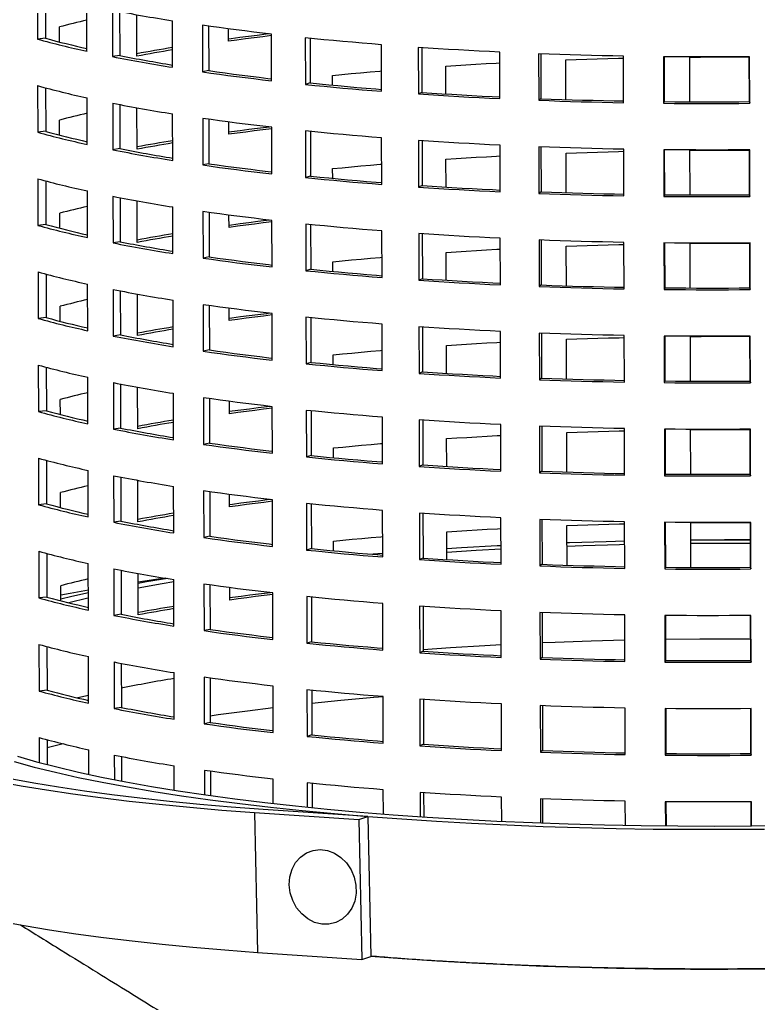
# Model space of a CAD drawing. Header units: millimetres. Extents: x 2214 to 8154, y -2115 to 2085.
# Drawn here: x 6729.3 to 6963.5, y -133.8 to 178.2 of the extents above; entities that cross this region are included whole.
import ezdxf

# ---------------------------------------------------------------- set-up
doc = ezdxf.new("R2010")
doc.units = ezdxf.units.MM

# ---------------------------------------------------------------- blocks, each defined once
blk = doc.blocks.new('izometria')
for p, q in [((1745.55, 91.45), (1745.57, 81.61)), ((1747.24, 90.99), (1747.27, 81.8)), ((1756.04, 79.03), (1756.02, 88.88)), ((1761.42, 87.75), (1761.45, 77.9)), ((1762.93, 87.45), (1762.96, 78.13)), ((1766.58, 77.99), (1766.56, 86.77)), ((1774.12, 75.64), (1774.1, 85.49)), ((1750.21, 81.01), (1750.2, 84.18)), ((1780.46, 84.53), (1780.49, 74.68)), ((1781.75, 84.34), (1781.77, 74.95)), ((1785.96, 81.16), (1785.95, 83.77)), ((1747.27, 81.8), (1745.57, 81.61)), ((1795.05, 72.8), (1795.03, 82.65)), ((1802.19, 81.87), (1802.21, 72.03)), ((1803.22, 81.77), (1803.24, 72.33)), ((1818.31, 70.58), (1818.28, 80.42)), ((1826.07, 79.85), (1826.09, 70.01)), ((1826.82, 79.8), (1826.84, 70.33)), ((1762.96, 78.13), (1761.45, 77.9)), ((1843.32, 69.02), (1843.3, 78.86)), ((1851.51, 78.51), (1851.54, 68.67)), ((1851.96, 78.5), (1851.99, 69.01)), ((1857.28, 68.82), (1857.26, 77.2)), ((1869.48, 68.16), (1869.46, 78.01)), ((1877.9, 77.89), (1877.92, 68.04)), ((1878.04, 77.89), (1878.06, 68.39)), ((1883.47, 68.36), (1883.45, 77.8)), ((1896.06, 68.39), (1896.03, 77.88)), ((1896.13, 68.04), (1896.11, 77.88)), ((1781.77, 74.95), (1780.49, 74.68)), ((1831.89, 70), (1831.88, 75.9)), ((1807.93, 71.87), (1807.92, 73.92)), ((1745.59, 71.76), (1745.62, 61.92)), ((1747.29, 71.3), (1747.31, 62.11)), ((1803.24, 72.33), (1802.21, 72.03)), ((1756.09, 59.34), (1756.07, 69.18)), ((1826.84, 70.33), (1826.09, 70.01)), ((1851.99, 69.01), (1851.54, 68.67)), ((1761.47, 68.05), (1761.5, 58.21)), ((1762.98, 67.76), (1763.01, 58.44)), ((1766.63, 58.3), (1766.6, 67.08)), ((1878.06, 68.39), (1877.92, 68.04)), ((1896.06, 68.39), (1896.13, 68.04)), ((1750.26, 61.32), (1750.25, 64.49)), ((1774.17, 55.95), (1774.15, 65.8)), ((1780.51, 64.83), (1780.53, 54.99)), ((1781.8, 64.65), (1781.82, 55.26)), ((1786.01, 61.47), (1786, 64.08)), ((1795.1, 53.11), (1795.08, 62.96)), ((1747.31, 62.11), (1745.62, 61.92)), ((1802.24, 62.18), (1802.26, 52.33)), ((1803.27, 62.08), (1803.29, 52.64)), ((1818.36, 50.88), (1818.33, 60.73)), ((1763.01, 58.44), (1761.5, 58.21)), ((1826.11, 60.16), (1826.14, 50.31)), ((1826.86, 60.11), (1826.89, 50.64)), ((1843.37, 49.32), (1843.35, 59.17)), ((1851.56, 58.82), (1851.58, 48.98)), ((1852.01, 58.8), (1852.03, 49.32)), ((1869.53, 48.47), (1869.5, 58.32)), ((1831.94, 50.31), (1831.93, 56.21)), ((1857.33, 49.13), (1857.31, 57.51)), ((1877.95, 58.2), (1877.97, 48.35)), ((1878.08, 58.2), (1878.11, 48.7)), ((1883.52, 48.66), (1883.49, 58.11)), ((1896.11, 48.69), (1896.08, 58.19)), ((1896.18, 48.35), (1896.16, 58.19)), ((1781.82, 55.26), (1780.53, 54.99)), ((1807.98, 52.17), (1807.97, 54.23)), ((1745.64, 52.07), (1745.67, 42.22)), ((1803.29, 52.64), (1802.26, 52.33)), ((1747.34, 51.61), (1747.36, 42.41)), ((1826.89, 50.64), (1826.14, 50.31)), ((1756.14, 39.64), (1756.12, 49.49)), ((1761.52, 48.36), (1761.55, 38.52)), ((1763.03, 48.07), (1763.06, 38.75)), ((1852.03, 49.32), (1851.58, 48.98)), ((1878.11, 48.7), (1877.97, 48.35)), ((1896.11, 48.69), (1896.18, 48.35)), ((1766.68, 38.6), (1766.65, 47.39)), ((1774.22, 36.26), (1774.2, 46.11)), ((1750.31, 41.63), (1750.3, 44.8)), ((1780.56, 45.14), (1780.58, 35.3)), ((1781.84, 44.96), (1781.87, 35.57)), ((1786.06, 41.77), (1786.05, 44.38)), ((1747.36, 42.41), (1745.67, 42.22)), ((1795.15, 33.42), (1795.12, 43.27)), ((1802.28, 42.49), (1802.31, 32.64)), ((1803.31, 42.38), (1803.34, 32.94)), ((1818.41, 31.19), (1818.38, 41.04)), ((1826.16, 40.47), (1826.19, 30.62)), ((1826.91, 40.42), (1826.94, 30.95)), ((1763.06, 38.75), (1761.55, 38.52)), ((1843.42, 29.63), (1843.4, 39.48)), ((1851.61, 39.13), (1851.63, 29.28)), ((1852.06, 39.11), (1852.08, 29.62)), ((1857.38, 29.44), (1857.36, 37.82)), ((1869.58, 28.78), (1869.55, 38.62)), ((1877.99, 38.51), (1878.02, 28.66)), ((1878.13, 38.5), (1878.16, 29.01)), ((1883.57, 28.97), (1883.54, 38.42)), ((1896.15, 29), (1896.13, 38.5)), ((1896.23, 28.65), (1896.21, 38.5)), ((1781.87, 35.57), (1780.58, 35.3)), ((1831.99, 30.62), (1831.98, 36.51)), ((1808.03, 32.48), (1808.02, 34.53)), ((1745.69, 32.38), (1745.72, 22.53)), ((1747.39, 31.92), (1747.41, 22.72)), ((1803.34, 32.94), (1802.31, 32.64)), ((1756.19, 19.95), (1756.17, 29.8)), ((1826.94, 30.95), (1826.19, 30.62)), ((1852.08, 29.62), (1851.63, 29.28)), ((1761.57, 28.67), (1761.6, 18.82)), ((1763.08, 28.37), (1763.1, 19.06)), ((1766.72, 18.91), (1766.7, 27.7)), ((1878.16, 29.01), (1878.02, 28.66)), ((1896.15, 29), (1896.23, 28.65)), ((1750.36, 21.93), (1750.35, 25.11)), ((1774.27, 16.57), (1774.25, 26.41)), ((1780.61, 25.45), (1780.63, 15.6)), ((1781.89, 25.27), (1781.92, 15.87)), ((1786.11, 22.08), (1786.1, 24.69)), ((1795.2, 13.73), (1795.17, 23.57)), ((1747.41, 22.72), (1745.72, 22.53)), ((1802.33, 22.8), (1802.36, 12.95)), ((1803.36, 22.69), (1803.39, 13.25)), ((1818.45, 11.5), (1818.43, 21.35)), ((1763.1, 19.06), (1761.6, 18.82)), ((1826.21, 20.78), (1826.24, 10.93)), ((1826.96, 20.72), (1826.98, 11.26)), ((1843.47, 9.94), (1843.44, 19.79)), ((1851.66, 19.44), (1851.68, 9.59)), ((1852.11, 19.42), (1852.13, 9.93)), ((1869.63, 9.09), (1869.6, 18.93)), ((1878.04, 18.81), (1878.07, 8.97)), ((1878.18, 18.81), (1878.21, 9.32)), ((1883.61, 9.28), (1883.59, 18.73)), ((1896.2, 9.31), (1896.18, 18.81)), ((1896.28, 8.96), (1896.25, 18.81)), ((1832.04, 10.93), (1832.03, 16.82)), ((1857.43, 9.75), (1857.41, 18.13)), ((1781.92, 15.87), (1780.63, 15.6)), ((1808.08, 12.79), (1808.07, 14.84)), ((1745.74, 12.69), (1745.76, 2.84)), ((1803.39, 13.25), (1802.36, 12.95)), ((1747.44, 12.23), (1747.46, 3.03)), ((1826.98, 11.26), (1826.24, 10.93)), ((1756.24, 0.26), (1756.21, 10.11)), ((1761.62, 8.98), (1761.64, -0.87)), ((1763.13, 8.68), (1763.15, -0.64)), ((1852.13, 9.93), (1851.68, 9.59)), ((1878.21, 9.32), (1878.07, 8.97)), ((1896.2, 9.31), (1896.28, 8.96)), ((1766.77, -0.78), (1766.75, 8)), ((1774.32, -3.12), (1774.3, 6.72)), ((1750.41, 2.24), (1750.4, 5.41)), ((1780.66, 5.76), (1780.68, -4.09)), ((1781.94, 5.57), (1781.96, -3.82)), ((1786.15, 2.39), (1786.15, 5)), ((1747.46, 3.03), (1745.76, 2.84)), ((1795.25, -5.96), (1795.22, 3.88)), ((1802.38, 3.1), (1802.41, -6.74)), ((1803.41, 3), (1803.43, -6.44)), ((1818.5, -8.19), (1818.48, 1.65)), ((1826.26, 1.08), (1826.29, -8.76)), ((1827.01, 1.03), (1827.03, -8.44)), ((1843.52, -9.75), (1843.49, 0.09)), ((1763.15, -0.64), (1761.64, -0.87)), ((1851.71, -0.26), (1851.73, -10.1)), ((1852.16, -0.27), (1852.18, -9.76)), ((1857.48, -9.94), (1857.46, -1.56)), ((1869.67, -10.61), (1869.65, -0.76)), ((1878.09, -0.88), (1878.12, -10.72)), ((1878.23, -0.88), (1878.25, -10.38)), ((1883.66, -10.41), (1883.64, -0.97)), ((1896.25, -10.38), (1896.23, -0.89)), ((1896.33, -10.73), (1896.3, -0.88)), ((1781.96, -3.82), (1780.68, -4.09)), ((1832.09, -8.76), (1832.07, -2.87)), ((1808.12, -6.9), (1808.12, -4.85)), ((1745.79, -7.01), (1745.81, -16.85)), ((1747.49, -7.47), (1747.51, -16.66)), ((1803.43, -6.44), (1802.41, -6.74)), ((1756.29, -19.43), (1756.26, -9.59)), ((1827.03, -8.44), (1826.29, -8.76)), ((1852.18, -9.76), (1851.73, -10.1)), ((1878.25, -10.38), (1878.12, -10.72)), ((1896.25, -10.38), (1896.33, -10.73)), ((1761.67, -10.71), (1761.69, -20.56)), ((1763.18, -11.01), (1763.2, -20.33)), ((1766.82, -20.47), (1766.8, -11.69)), ((1750.46, -17.45), (1750.45, -14.28)), ((1774.37, -22.82), (1774.34, -12.97)), ((1780.7, -13.93), (1780.73, -23.78)), ((1781.99, -14.12), (1782.01, -23.51)), ((1786.2, -17.3), (1786.2, -14.69)), ((1795.29, -25.66), (1795.27, -15.81)), ((1802.43, -16.59), (1802.45, -26.43)), ((1747.51, -16.66), (1745.81, -16.85)), ((1803.46, -16.69), (1803.48, -26.13)), ((1818.55, -27.88), (1818.53, -18.04)), ((1826.31, -18.61), (1826.33, -28.45)), ((1827.06, -18.66), (1827.08, -28.13)), ((1763.2, -20.33), (1761.69, -20.56)), ((1843.57, -29.44), (1843.54, -19.6)), ((1851.76, -19.95), (1851.78, -29.79)), ((1852.2, -19.96), (1852.23, -29.45)), ((1869.72, -30.3), (1869.7, -20.45)), ((1878.14, -20.57), (1878.16, -30.42)), ((1878.28, -20.57), (1878.3, -30.07)), ((1883.71, -30.11), (1883.69, -20.66)), ((1896.3, -30.07), (1896.28, -20.58)), ((1896.38, -30.42), (1896.35, -20.58)), ((1832.14, -28.46), (1832.12, -22.56)), ((1857.53, -29.64), (1857.51, -21.26)), ((1782.01, -23.51), (1780.73, -23.78)), ((1808.17, -26.59), (1808.17, -24.54)), ((1745.84, -26.7), (1745.86, -36.54)), ((1803.48, -26.13), (1802.45, -26.43)), ((1747.53, -27.16), (1747.56, -36.36)), ((1818.55, -27.16), (1816.49, -27.33)), ((1827.08, -28.13), (1826.33, -28.45)), ((1756.34, -39.12), (1756.31, -29.28)), ((1761.72, -30.41), (1761.74, -40.25)), ((1763.23, -30.7), (1763.25, -40.02)), ((1852.23, -29.45), (1851.78, -29.79)), ((1878.3, -30.07), (1878.16, -30.42)), ((1896.3, -30.07), (1896.38, -30.42)), ((1766.87, -40.16), (1766.85, -31.38)), ((1774.42, -42.51), (1774.39, -32.66)), ((1750.5, -37.14), (1750.5, -33.97)), ((1780.75, -33.63), (1780.78, -43.47)), ((1782.04, -33.81), (1782.06, -43.2)), ((1786.25, -37), (1786.25, -34.39)), ((1747.56, -36.36), (1745.86, -36.54)), ((1795.34, -45.35), (1795.32, -35.5)), ((1802.48, -36.28), (1802.5, -46.13)), ((1803.51, -36.38), (1803.53, -45.82)), ((1818.6, -47.58), (1818.58, -37.73)), ((1826.36, -38.3), (1826.38, -48.15)), ((1827.11, -38.35), (1827.13, -47.82)), ((1843.61, -49.14), (1843.59, -39.29)), ((1763.25, -40.02), (1761.74, -40.25)), ((1851.8, -39.64), (1851.83, -49.49)), ((1852.25, -39.66), (1852.28, -49.14)), ((1869.77, -49.99), (1869.75, -40.14)), ((1878.19, -40.26), (1878.21, -50.11)), ((1878.33, -40.26), (1878.35, -49.76)), ((1896.35, -49.77), (1896.33, -40.27)), ((1896.43, -50.12), (1896.4, -40.27)), ((1782.06, -43.2), (1780.78, -43.47)), ((1745.89, -46.39), (1745.91, -56.24)), ((1747.58, -46.85), (1747.61, -56.05)), ((1803.53, -45.82), (1802.5, -46.13)), ((1827.13, -47.82), (1826.38, -48.15)), ((1756.38, -58.82), (1756.36, -48.97)), ((1852.28, -49.14), (1851.83, -49.49)), ((1878.35, -49.76), (1878.21, -50.11)), ((1896.35, -49.77), (1896.43, -50.12)), ((1761.77, -50.1), (1761.79, -59.94)), ((1763.28, -50.39), (1763.3, -59.71)), ((1774.47, -62.2), (1774.44, -52.35)), ((1780.8, -53.32), (1780.83, -63.17)), ((1782.09, -53.5), (1782.11, -62.89)), ((1747.61, -56.05), (1745.91, -56.24)), ((1795.39, -65.04), (1795.37, -55.2)), ((1802.53, -55.97), (1802.55, -65.82)), ((1803.56, -56.08), (1803.58, -65.52)), ((1818.65, -67.27), (1818.62, -57.42)), ((1826.41, -57.99), (1826.43, -67.84)), ((1827.16, -58.04), (1827.18, -67.51)), ((1763.3, -59.71), (1761.79, -59.94)), ((1843.66, -68.83), (1843.64, -58.98)), ((1851.85, -59.33), (1851.88, -69.18)), ((1852.3, -59.35), (1852.33, -68.84)), ((1869.82, -69.68), (1869.8, -59.84)), ((1878.24, -59.96), (1878.26, -69.8)), ((1878.38, -59.96), (1878.4, -69.45)), ((1896.4, -69.46), (1896.37, -59.96)), ((1896.47, -69.81), (1896.45, -59.96)), ((1782.11, -62.89), (1780.83, -63.17)), ((1745.94, -66.08), (1745.95, -71.33)), ((1747.63, -66.54), (1747.65, -71.78)), ((1803.58, -65.52), (1802.55, -65.82)), ((1751, -67.4), (1747.64, -68.27)), ((1827.18, -67.51), (1826.43, -67.84)), ((1756.42, -73.87), (1756.41, -68.66)), ((1761.81, -69.79), (1761.83, -74.98)), ((1763.32, -70.09), (1763.34, -75.27)), ((1852.33, -68.84), (1851.88, -69.18)), ((1878.4, -69.45), (1878.26, -69.8)), ((1896.4, -69.46), (1896.47, -69.81)), ((1774.5, -77.21), (1774.49, -72.05)), ((1780.85, -73.01), (1780.86, -78.16)), ((1782.14, -73.19), (1782.15, -78.34)), ((1795.43, -80.02), (1795.42, -74.89)), ((1802.58, -75.66), (1802.59, -80.79)), ((1803.61, -75.77), (1803.62, -80.9)), ((1818.69, -82.23), (1818.67, -77.12)), ((1826.46, -77.69), (1826.47, -82.8)), ((1827.2, -77.74), (1827.22, -82.85)), ((1843.7, -83.78), (1843.69, -78.67)), ((1851.9, -79.02), (1851.91, -84.13)), ((1852.35, -79.04), (1852.36, -84.14)), ((1869.86, -84.63), (1869.84, -79.53)), ((1878.29, -79.65), (1878.3, -84.75)), ((1878.43, -79.65), (1878.44, -84.75)), ((1896.44, -84.75), (1896.42, -79.65)), ((1896.51, -84.75), (1896.5, -79.65)), ((1791.43, -81.94), (1792.05, -111.52)), ((1791.43, -81.94), (1813.52, -83.42)), ((1815.39, -82.8), (1793.31, -81.31)), ((1813.52, -83.42), (1815.39, -82.8)), ((1815.39, -82.8), (1816.01, -112.38)), ((1813.52, -83.42), (1814.14, -113)), ((1792.05, -111.52), (1814.14, -113)), ((1814.14, -113), (1816.01, -112.38))]:
    blk.add_line(p, q)
at = {"flags": 128}
for points in [[(1795.03, 82.65), (1793.14, 82.87), (1791.28, 83.09), (1789.43, 83.32), (1787.6, 83.55), (1785.79, 83.79), (1783.99, 84.03), (1782.22, 84.28), (1780.46, 84.53)], [(1794.54, 82.71), (1793.91, 82.63), (1792.03, 82.4), (1790.18, 82.16), (1788.34, 81.92), (1786.52, 81.68), (1785.96, 81.6)], [(1795.03, 82.34), (1793.19, 82.11), (1791.35, 81.88), (1789.54, 81.64), (1787.74, 81.4), (1785.96, 81.16)], [(1818.28, 80.42), (1816.22, 80.59), (1814.18, 80.76), (1812.14, 80.93), (1810.12, 81.11), (1808.12, 81.29), (1806.12, 81.48), (1804.15, 81.68), (1802.19, 81.87)], [(1843.3, 78.86), (1841.11, 78.97), (1838.93, 79.08), (1836.76, 79.2), (1834.6, 79.32), (1832.45, 79.44), (1830.31, 79.57), (1828.18, 79.71), (1826.07, 79.85)], [(1869.46, 78.01), (1867.2, 78.05), (1864.94, 78.1), (1862.69, 78.16), (1860.44, 78.22), (1858.2, 78.29), (1855.96, 78.36), (1853.74, 78.43), (1851.51, 78.51)], [(1857.26, 77.2), (1859.47, 77.28), (1861.69, 77.36), (1863.91, 77.43), (1866.14, 77.49), (1868.37, 77.55), (1869.46, 77.57)], [(1896.11, 77.88), (1893.83, 77.87), (1891.55, 77.85), (1889.28, 77.85), (1887, 77.84), (1884.72, 77.85), (1882.45, 77.86), (1880.17, 77.87), (1877.9, 77.89)], [(1883.45, 77.8), (1885.7, 77.82), (1887.95, 77.83), (1890.2, 77.84), (1892.45, 77.84), (1894.7, 77.84), (1896.03, 77.83)], [(1781.77, 74.95), (1783.51, 74.7), (1785.26, 74.46), (1787.03, 74.22), (1788.82, 73.99), (1790.63, 73.76), (1792.46, 73.53), (1794.3, 73.31), (1795.05, 73.23)], [(1831.88, 75.9), (1834, 76.04), (1836.13, 76.17), (1838.26, 76.3), (1840.41, 76.42), (1842.57, 76.54), (1843.3, 76.58)], [(1780.49, 74.68), (1782.24, 74.43), (1784.02, 74.19), (1785.81, 73.94), (1787.62, 73.71), (1789.45, 73.47), (1791.3, 73.25), (1793.17, 73.02), (1795.05, 72.8)], [(1807.92, 73.92), (1809.9, 74.11), (1811.88, 74.3), (1813.89, 74.49), (1815.9, 74.67), (1817.93, 74.84), (1818.3, 74.87)], [(1802.21, 72.03), (1804.17, 71.83), (1806.15, 71.64), (1808.14, 71.45), (1810.15, 71.26), (1812.17, 71.08), (1814.2, 70.91), (1816.25, 70.74), (1818.31, 70.58)], [(1803.24, 72.33), (1805.18, 72.13), (1807.13, 71.94), (1809.1, 71.76), (1811.08, 71.57), (1813.08, 71.4), (1815.09, 71.23), (1817.11, 71.06), (1818.31, 70.96)], [(1826.09, 70.01), (1828.21, 69.86), (1830.34, 69.73), (1832.48, 69.6), (1834.63, 69.47), (1836.79, 69.35), (1838.96, 69.23), (1841.14, 69.12), (1843.32, 69.02)], [(1826.84, 70.33), (1828.93, 70.19), (1831.04, 70.06), (1833.15, 69.93), (1835.28, 69.8), (1837.41, 69.68), (1839.55, 69.57), (1841.71, 69.46), (1843.32, 69.38)], [(1851.54, 68.67), (1853.76, 68.59), (1855.99, 68.51), (1858.22, 68.44), (1860.47, 68.37), (1862.71, 68.31), (1864.96, 68.26), (1867.22, 68.21), (1869.48, 68.16)], [(1851.99, 69.01), (1854.18, 68.93), (1856.39, 68.85), (1858.59, 68.78), (1860.81, 68.72), (1863.03, 68.66), (1865.25, 68.6), (1867.48, 68.55), (1869.48, 68.52)], [(1877.92, 68.04), (1880.19, 68.02), (1882.47, 68.01), (1884.75, 68), (1887.02, 68), (1889.3, 68), (1891.58, 68.01), (1893.86, 68.02), (1896.13, 68.04)], [(1878.06, 68.39), (1880.31, 68.37), (1882.55, 68.36), (1884.8, 68.35), (1887.05, 68.35), (1889.31, 68.35), (1891.56, 68.36), (1893.81, 68.37), (1896.06, 68.39)], [(1795.08, 62.96), (1793.19, 63.18), (1791.33, 63.4), (1789.48, 63.63), (1787.65, 63.86), (1785.83, 64.1), (1784.04, 64.34), (1782.27, 64.58), (1780.51, 64.83)], [(1794.59, 63.01), (1793.96, 62.94), (1792.08, 62.71), (1790.23, 62.47), (1788.39, 62.23), (1786.57, 61.99), (1786.01, 61.91)], [(1795.08, 62.65), (1793.23, 62.42), (1791.4, 62.19), (1789.59, 61.95), (1787.79, 61.71), (1786.01, 61.47)], [(1818.33, 60.73), (1816.27, 60.89), (1814.22, 61.06), (1812.19, 61.24), (1810.17, 61.42), (1808.16, 61.6), (1806.17, 61.79), (1804.2, 61.98), (1802.24, 62.18)], [(1843.35, 59.17), (1841.16, 59.28), (1838.98, 59.39), (1836.81, 59.5), (1834.65, 59.62), (1832.5, 59.75), (1830.36, 59.88), (1828.23, 60.02), (1826.11, 60.16)], [(1869.5, 58.32), (1867.24, 58.36), (1864.99, 58.41), (1862.74, 58.47), (1860.49, 58.53), (1858.25, 58.59), (1856.01, 58.66), (1853.78, 58.74), (1851.56, 58.82)], [(1831.93, 56.21), (1834.05, 56.35), (1836.17, 56.48), (1838.31, 56.61), (1840.46, 56.73), (1842.62, 56.85), (1843.35, 56.89)], [(1857.31, 57.51), (1859.52, 57.59), (1861.74, 57.66), (1863.96, 57.73), (1866.19, 57.8), (1868.42, 57.85), (1869.5, 57.88)], [(1896.16, 58.19), (1893.88, 58.17), (1891.6, 58.16), (1889.33, 58.15), (1887.05, 58.15), (1884.77, 58.16), (1882.49, 58.16), (1880.22, 58.18), (1877.95, 58.2)], [(1883.49, 58.11), (1885.74, 58.13), (1887.99, 58.14), (1890.25, 58.15), (1892.5, 58.15), (1894.75, 58.15), (1896.08, 58.14)], [(1780.53, 54.99), (1782.29, 54.74), (1784.06, 54.49), (1785.86, 54.25), (1787.67, 54.02), (1789.5, 53.78), (1791.35, 53.55), (1793.22, 53.33), (1795.1, 53.11)], [(1781.82, 55.26), (1783.55, 55.01), (1785.31, 54.77), (1787.08, 54.53), (1788.87, 54.3), (1790.68, 54.07), (1792.51, 53.84), (1794.35, 53.62), (1795.1, 53.53)], [(1807.97, 54.23), (1809.95, 54.42), (1811.93, 54.61), (1813.93, 54.8), (1815.95, 54.98), (1817.98, 55.15), (1818.35, 55.18)], [(1802.26, 52.33), (1804.22, 52.14), (1806.2, 51.94), (1808.19, 51.76), (1810.19, 51.57), (1812.21, 51.39), (1814.25, 51.22), (1816.3, 51.05), (1818.36, 50.88)], [(1803.29, 52.64), (1805.23, 52.44), (1807.18, 52.25), (1809.15, 52.06), (1811.13, 51.88), (1813.13, 51.71), (1815.14, 51.53), (1817.16, 51.37), (1818.36, 51.27)], [(1826.14, 50.31), (1828.26, 50.17), (1830.39, 50.04), (1832.53, 49.9), (1834.68, 49.78), (1836.84, 49.66), (1839.01, 49.54), (1841.18, 49.43), (1843.37, 49.32)], [(1826.89, 50.64), (1828.98, 50.5), (1831.08, 50.37), (1833.2, 50.24), (1835.32, 50.11), (1837.46, 49.99), (1839.6, 49.88), (1841.76, 49.77), (1843.37, 49.69)], [(1851.58, 48.98), (1853.81, 48.89), (1856.04, 48.82), (1858.27, 48.75), (1860.51, 48.68), (1862.76, 48.62), (1865.01, 48.57), (1867.27, 48.52), (1869.53, 48.47)], [(1852.03, 49.32), (1854.23, 49.24), (1856.43, 49.16), (1858.64, 49.09), (1860.86, 49.03), (1863.08, 48.97), (1865.3, 48.91), (1867.53, 48.86), (1869.53, 48.82)], [(1877.97, 48.35), (1880.24, 48.33), (1882.52, 48.32), (1884.79, 48.31), (1887.07, 48.31), (1889.35, 48.31), (1891.63, 48.32), (1893.91, 48.33), (1896.18, 48.35)], [(1878.11, 48.7), (1880.36, 48.68), (1882.6, 48.67), (1884.85, 48.66), (1887.1, 48.66), (1889.35, 48.66), (1891.61, 48.66), (1893.86, 48.68), (1896.11, 48.69)], [(1795.12, 43.27), (1793.24, 43.48), (1791.37, 43.71), (1789.53, 43.94), (1787.69, 44.17), (1785.88, 44.41), (1784.09, 44.65), (1782.31, 44.89), (1780.56, 45.14)], [(1794.64, 43.32), (1794, 43.24), (1792.13, 43.01), (1790.28, 42.78), (1788.44, 42.54), (1786.62, 42.29), (1786.06, 42.22)], [(1795.13, 42.96), (1793.28, 42.73), (1791.45, 42.5), (1789.63, 42.26), (1787.84, 42.02), (1786.06, 41.77)], [(1818.38, 41.04), (1816.32, 41.2), (1814.27, 41.37), (1812.24, 41.55), (1810.22, 41.73), (1808.21, 41.91), (1806.22, 42.1), (1804.25, 42.29), (1802.28, 42.49)], [(1843.4, 39.48), (1841.21, 39.58), (1839.03, 39.7), (1836.86, 39.81), (1834.7, 39.93), (1832.55, 40.06), (1830.41, 40.19), (1828.28, 40.33), (1826.16, 40.47)], [(1869.55, 38.62), (1867.29, 38.67), (1865.04, 38.72), (1862.79, 38.77), (1860.54, 38.83), (1858.3, 38.9), (1856.06, 38.97), (1853.83, 39.05), (1851.61, 39.13)], [(1857.36, 37.82), (1859.57, 37.9), (1861.79, 37.97), (1864.01, 38.04), (1866.24, 38.1), (1868.47, 38.16), (1869.55, 38.19)], [(1896.21, 38.5), (1893.93, 38.48), (1891.65, 38.47), (1889.37, 38.46), (1887.1, 38.46), (1884.82, 38.46), (1882.54, 38.47), (1880.27, 38.49), (1877.99, 38.51)], [(1883.54, 38.42), (1885.79, 38.44), (1888.04, 38.45), (1890.29, 38.45), (1892.55, 38.46), (1894.8, 38.45), (1896.13, 38.45)], [(1781.87, 35.57), (1783.6, 35.32), (1785.36, 35.08), (1787.13, 34.84), (1788.92, 34.61), (1790.73, 34.38), (1792.56, 34.15), (1794.4, 33.93), (1795.15, 33.84)], [(1808.02, 34.53), (1809.99, 34.73), (1811.98, 34.92), (1813.98, 35.1), (1816, 35.28), (1818.03, 35.46), (1818.4, 35.49)], [(1831.98, 36.51), (1834.1, 36.65), (1836.22, 36.79), (1838.36, 36.91), (1840.51, 37.04), (1842.66, 37.16), (1843.4, 37.2)], [(1780.58, 35.3), (1782.34, 35.05), (1784.11, 34.8), (1785.91, 34.56), (1787.72, 34.32), (1789.55, 34.09), (1791.4, 33.86), (1793.27, 33.64), (1795.15, 33.42)], [(1802.31, 32.64), (1804.27, 32.44), (1806.25, 32.25), (1808.24, 32.06), (1810.24, 31.88), (1812.26, 31.7), (1814.3, 31.53), (1816.34, 31.36), (1818.41, 31.19)], [(1803.34, 32.94), (1805.28, 32.75), (1807.23, 32.56), (1809.2, 32.37), (1811.18, 32.19), (1813.18, 32.01), (1815.19, 31.84), (1817.21, 31.67), (1818.4, 31.58)], [(1826.19, 30.62), (1828.31, 30.48), (1830.44, 30.34), (1832.57, 30.21), (1834.73, 30.09), (1836.88, 29.97), (1839.05, 29.85), (1841.23, 29.74), (1843.42, 29.63)], [(1826.94, 30.95), (1829.03, 30.81), (1831.13, 30.67), (1833.25, 30.54), (1835.37, 30.42), (1837.51, 30.3), (1839.65, 30.18), (1841.8, 30.07), (1843.42, 30)], [(1851.63, 29.28), (1853.86, 29.2), (1856.09, 29.13), (1858.32, 29.05), (1860.56, 28.99), (1862.81, 28.93), (1865.06, 28.87), (1867.32, 28.82), (1869.58, 28.78)], [(1852.08, 29.62), (1854.28, 29.54), (1856.48, 29.47), (1858.69, 29.4), (1860.91, 29.33), (1863.13, 29.27), (1865.35, 29.22), (1867.58, 29.17), (1869.58, 29.13)], [(1878.02, 28.66), (1880.29, 28.64), (1882.57, 28.63), (1884.84, 28.62), (1887.12, 28.61), (1889.4, 28.62), (1891.68, 28.62), (1893.95, 28.64), (1896.23, 28.65)], [(1878.16, 29.01), (1880.4, 28.99), (1882.65, 28.98), (1884.9, 28.97), (1887.15, 28.96), (1889.4, 28.97), (1891.65, 28.97), (1893.9, 28.98), (1896.15, 29)], [(1795.17, 23.57), (1793.29, 23.79), (1791.42, 24.02), (1789.57, 24.24), (1787.74, 24.48), (1785.93, 24.71), (1784.14, 24.95), (1782.36, 25.2), (1780.61, 25.45)], [(1794.69, 23.63), (1794.05, 23.55), (1792.18, 23.32), (1790.33, 23.09), (1788.49, 22.85), (1786.67, 22.6), (1786.11, 22.52)], [(1795.17, 23.27), (1793.33, 23.04), (1791.5, 22.8), (1789.68, 22.57), (1787.89, 22.33), (1786.11, 22.08)], [(1818.43, 21.35), (1816.37, 21.51), (1814.32, 21.68), (1812.29, 21.85), (1810.27, 22.03), (1808.26, 22.22), (1806.27, 22.41), (1804.29, 22.6), (1802.33, 22.8)], [(1843.44, 19.79), (1841.26, 19.89), (1839.08, 20), (1836.91, 20.12), (1834.75, 20.24), (1832.6, 20.37), (1830.46, 20.5), (1828.33, 20.63), (1826.21, 20.78)], [(1869.6, 18.93), (1867.34, 18.98), (1865.09, 19.03), (1862.83, 19.08), (1860.59, 19.14), (1858.35, 19.21), (1856.11, 19.28), (1853.88, 19.36), (1851.66, 19.44)], [(1896.25, 18.81), (1893.98, 18.79), (1891.7, 18.78), (1889.42, 18.77), (1887.15, 18.77), (1884.87, 18.77), (1882.59, 18.78), (1880.32, 18.79), (1878.04, 18.81)], [(1883.59, 18.73), (1885.84, 18.74), (1888.09, 18.76), (1890.34, 18.76), (1892.59, 18.76), (1894.84, 18.76), (1896.18, 18.76)], [(1832.03, 16.82), (1834.14, 16.96), (1836.27, 17.09), (1838.41, 17.22), (1840.56, 17.35), (1842.71, 17.46), (1843.45, 17.5)], [(1857.41, 18.13), (1859.62, 18.21), (1861.84, 18.28), (1864.06, 18.35), (1866.28, 18.41), (1868.51, 18.47), (1869.6, 18.5)], [(1780.63, 15.6), (1782.39, 15.35), (1784.16, 15.11), (1785.96, 14.87), (1787.77, 14.63), (1789.6, 14.4), (1791.45, 14.17), (1793.31, 13.95), (1795.2, 13.73)], [(1781.92, 15.87), (1783.65, 15.63), (1785.4, 15.39), (1787.18, 15.15), (1788.97, 14.91), (1790.78, 14.68), (1792.6, 14.46), (1794.45, 14.24), (1795.2, 14.15)], [(1808.07, 14.84), (1810.04, 15.04), (1812.03, 15.23), (1814.03, 15.41), (1816.05, 15.59), (1818.07, 15.77), (1818.44, 15.8)], [(1802.36, 12.95), (1804.32, 12.75), (1806.29, 12.56), (1808.29, 12.37), (1810.29, 12.19), (1812.31, 12.01), (1814.35, 11.83), (1816.39, 11.66), (1818.45, 11.5)], [(1803.39, 13.25), (1805.32, 13.06), (1807.28, 12.87), (1809.24, 12.68), (1811.23, 12.5), (1813.22, 12.32), (1815.23, 12.15), (1817.26, 11.98), (1818.45, 11.89)], [(1826.24, 10.93), (1828.35, 10.79), (1830.48, 10.65), (1832.62, 10.52), (1834.77, 10.39), (1836.93, 10.27), (1839.1, 10.16), (1841.28, 10.05), (1843.47, 9.94)], [(1826.98, 11.26), (1829.08, 11.12), (1831.18, 10.98), (1833.3, 10.85), (1835.42, 10.73), (1837.56, 10.61), (1839.7, 10.49), (1841.85, 10.38), (1843.47, 10.3)], [(1851.68, 9.59), (1853.91, 9.51), (1856.13, 9.43), (1858.37, 9.36), (1860.61, 9.3), (1862.86, 9.24), (1865.11, 9.18), (1867.37, 9.13), (1869.63, 9.09)], [(1852.13, 9.93), (1854.33, 9.85), (1856.53, 9.78), (1858.74, 9.71), (1860.96, 9.64), (1863.18, 9.58), (1865.4, 9.53), (1867.63, 9.48), (1869.62, 9.44)], [(1878.07, 8.97), (1880.34, 8.95), (1882.62, 8.93), (1884.89, 8.93), (1887.17, 8.92), (1889.45, 8.92), (1891.72, 8.93), (1894, 8.94), (1896.28, 8.96)], [(1878.21, 9.32), (1880.45, 9.3), (1882.7, 9.28), (1884.95, 9.27), (1887.2, 9.27), (1889.45, 9.27), (1891.7, 9.28), (1893.95, 9.29), (1896.2, 9.31)], [(1795.22, 3.88), (1793.34, 4.1), (1791.47, 4.32), (1789.62, 4.55), (1787.79, 4.78), (1785.98, 5.02), (1784.19, 5.26), (1782.41, 5.51), (1780.66, 5.76)], [(1794.74, 3.94), (1794.1, 3.86), (1792.23, 3.63), (1790.37, 3.39), (1788.54, 3.15), (1786.72, 2.91), (1786.15, 2.83)], [(1795.22, 3.57), (1793.38, 3.35), (1791.55, 3.11), (1789.73, 2.88), (1787.93, 2.63), (1786.15, 2.39)], [(1818.48, 1.65), (1816.42, 1.82), (1814.37, 1.99), (1812.34, 2.16), (1810.32, 2.34), (1808.31, 2.52), (1806.32, 2.71), (1804.34, 2.91), (1802.38, 3.1)], [(1843.49, 0.09), (1841.31, 0.2), (1839.13, 0.31), (1836.96, 0.43), (1834.8, 0.55), (1832.65, 0.67), (1830.51, 0.81), (1828.38, 0.94), (1826.26, 1.08)], [(1869.65, -0.76), (1867.39, -0.71), (1865.13, -0.66), (1862.88, -0.61), (1860.64, -0.55), (1858.39, -0.48), (1856.16, -0.41), (1853.93, -0.34), (1851.71, -0.26)], [(1857.46, -1.56), (1859.67, -1.49), (1861.88, -1.41), (1864.11, -1.34), (1866.33, -1.28), (1868.56, -1.22), (1869.65, -1.2)], [(1896.3, -0.88), (1894.03, -0.9), (1891.75, -0.92), (1889.47, -0.92), (1887.19, -0.92), (1884.92, -0.92), (1882.64, -0.91), (1880.36, -0.9), (1878.09, -0.88)], [(1883.64, -0.97), (1885.89, -0.95), (1888.14, -0.94), (1890.39, -0.93), (1892.64, -0.93), (1894.89, -0.93), (1896.23, -0.94)], [(1780.68, -4.09), (1782.44, -4.34), (1784.21, -4.58), (1786, -4.82), (1787.82, -5.06), (1789.65, -5.29), (1791.5, -5.52), (1793.36, -5.75), (1795.25, -5.96)], [(1781.96, -3.82), (1783.7, -4.06), (1785.45, -4.31), (1787.23, -4.54), (1789.02, -4.78), (1790.83, -5.01), (1792.65, -5.23), (1794.5, -5.46), (1795.24, -5.54)], [(1808.12, -4.85), (1810.09, -4.66), (1812.08, -4.47), (1814.08, -4.28), (1816.09, -4.1), (1818.12, -3.93), (1818.49, -3.89)], [(1832.07, -2.87), (1834.19, -2.73), (1836.32, -2.6), (1838.46, -2.47), (1840.61, -2.35), (1842.76, -2.23), (1843.5, -2.19)], [(1802.41, -6.74), (1804.37, -6.94), (1806.34, -7.13), (1808.33, -7.32), (1810.34, -7.51), (1812.36, -7.68), (1814.39, -7.86), (1816.44, -8.03), (1818.5, -8.19)], [(1803.43, -6.44), (1805.37, -6.64), (1807.33, -6.83), (1809.29, -7.01), (1811.28, -7.19), (1813.27, -7.37), (1815.28, -7.54), (1817.31, -7.71), (1818.5, -7.81)], [(1826.29, -8.76), (1828.4, -8.9), (1830.53, -9.04), (1832.67, -9.17), (1834.82, -9.3), (1836.98, -9.42), (1839.15, -9.54), (1841.33, -9.65), (1843.52, -9.75)], [(1827.03, -8.44), (1829.13, -8.58), (1831.23, -8.71), (1833.35, -8.84), (1835.47, -8.97), (1837.6, -9.09), (1839.75, -9.2), (1841.9, -9.31), (1843.52, -9.39)], [(1851.73, -10.1), (1853.95, -10.18), (1856.18, -10.26), (1858.42, -10.33), (1860.66, -10.4), (1862.91, -10.46), (1865.16, -10.51), (1867.41, -10.56), (1869.67, -10.61)], [(1852.18, -9.76), (1854.38, -9.84), (1856.58, -9.92), (1858.79, -9.99), (1861, -10.05), (1863.22, -10.11), (1865.45, -10.16), (1867.68, -10.21), (1869.67, -10.25)], [(1878.25, -10.38), (1880.5, -10.39), (1882.75, -10.41), (1885, -10.42), (1887.25, -10.42), (1889.5, -10.42), (1891.75, -10.41), (1894, -10.4), (1896.25, -10.38)], [(1878.12, -10.72), (1880.39, -10.74), (1882.66, -10.76), (1884.94, -10.77), (1887.22, -10.77), (1889.5, -10.77), (1891.77, -10.76), (1894.05, -10.75), (1896.33, -10.73)], [(1795.27, -15.81), (1793.39, -15.59), (1791.52, -15.37), (1789.67, -15.14), (1787.84, -14.91), (1786.03, -14.67), (1784.23, -14.43), (1782.46, -14.18), (1780.7, -13.93)], [(1794.79, -15.76), (1794.15, -15.83), (1792.28, -16.06), (1790.42, -16.3), (1788.59, -16.54), (1786.77, -16.78), (1786.2, -16.86)], [(1795.27, -16.12), (1793.43, -16.35), (1791.6, -16.58), (1789.78, -16.82), (1787.98, -17.06), (1786.2, -17.3)], [(1818.53, -18.04), (1816.47, -17.87), (1814.42, -17.7), (1812.38, -17.53), (1810.36, -17.35), (1808.36, -17.17), (1806.37, -16.98), (1804.39, -16.79), (1802.43, -16.59)], [(1843.54, -19.6), (1841.35, -19.49), (1839.18, -19.38), (1837.01, -19.27), (1834.85, -19.14), (1832.7, -19.02), (1830.56, -18.89), (1828.43, -18.75), (1826.31, -18.61)], [(1869.7, -20.45), (1867.44, -20.41), (1865.18, -20.36), (1862.93, -20.3), (1860.68, -20.24), (1858.44, -20.18), (1856.21, -20.1), (1853.98, -20.03), (1851.76, -19.95)], [(1896.35, -20.58), (1894.08, -20.59), (1891.8, -20.61), (1889.52, -20.61), (1887.24, -20.62), (1884.97, -20.61), (1882.69, -20.6), (1880.41, -20.59), (1878.14, -20.57)], [(1883.69, -20.66), (1885.94, -20.64), (1888.19, -20.63), (1890.44, -20.62), (1892.69, -20.62), (1894.94, -20.62), (1896.28, -20.63)], [(1832.12, -22.56), (1834.24, -22.42), (1836.37, -22.29), (1838.51, -22.16), (1840.65, -22.04), (1842.81, -21.92), (1843.55, -21.88)], [(1857.51, -21.26), (1859.72, -21.18), (1861.93, -21.1), (1864.15, -21.04), (1866.38, -20.97), (1868.61, -20.91), (1869.7, -20.89)], [(1780.73, -23.78), (1782.48, -24.03), (1784.26, -24.28), (1786.05, -24.52), (1787.87, -24.75), (1789.7, -24.99), (1791.54, -25.21), (1793.41, -25.44), (1795.29, -25.66)], [(1782.01, -23.51), (1783.75, -23.76), (1785.5, -24), (1787.27, -24.24), (1789.07, -24.47), (1790.88, -24.7), (1792.7, -24.93), (1794.55, -25.15), (1795.29, -25.24)], [(1808.17, -24.54), (1810.14, -24.35), (1812.13, -24.16), (1814.13, -23.97), (1816.14, -23.79), (1818.17, -23.62), (1818.54, -23.59)], [(1869.71, -24.58), (1865.77, -24.68), (1858.02, -24.92), (1857.51, -24.93)], [(1896.29, -24.2), (1890.79, -24.24), (1883.7, -24.33)], [(1896.29, -24.33), (1889.23, -24.32), (1883.7, -24.36)], [(1802.45, -26.43), (1804.42, -26.63), (1806.39, -26.83), (1808.38, -27.01), (1810.39, -27.2), (1812.41, -27.38), (1814.44, -27.55), (1816.49, -27.72), (1818.55, -27.88)], [(1803.48, -26.13), (1805.42, -26.33), (1807.37, -26.52), (1809.34, -26.7), (1811.32, -26.89), (1813.32, -27.06), (1815.33, -27.24), (1817.35, -27.4), (1818.55, -27.5)], [(1843.56, -25.53), (1842.75, -25.57), (1835.24, -25.99), (1832.13, -26.19)], [(1843.56, -26.26), (1838.29, -26.55), (1832.13, -26.93)], [(1869.71, -25.28), (1868.64, -25.31), (1860.94, -25.53), (1857.52, -25.65)], [(1896.29, -25.03), (1891.92, -25.02), (1884.14, -25.05), (1883.7, -25.06)], [(1826.33, -28.45), (1828.45, -28.6), (1830.58, -28.73), (1832.72, -28.86), (1834.87, -28.99), (1837.03, -29.11), (1839.2, -29.23), (1841.38, -29.34), (1843.57, -29.44)], [(1827.08, -28.13), (1829.18, -28.27), (1831.28, -28.4), (1833.39, -28.53), (1835.52, -28.66), (1837.65, -28.78), (1839.8, -28.89), (1841.95, -29), (1843.57, -29.08)], [(1851.78, -29.79), (1854, -29.87), (1856.23, -29.95), (1858.47, -30.02), (1860.71, -30.09), (1862.96, -30.15), (1865.21, -30.2), (1867.46, -30.25), (1869.72, -30.3)], [(1852.23, -29.45), (1854.43, -29.53), (1856.63, -29.61), (1858.84, -29.68), (1861.05, -29.74), (1863.27, -29.8), (1865.5, -29.86), (1867.73, -29.91), (1869.72, -29.95)], [(1878.16, -30.42), (1880.44, -30.44), (1882.71, -30.45), (1884.99, -30.46), (1887.27, -30.46), (1889.54, -30.46), (1891.82, -30.45), (1894.1, -30.44), (1896.38, -30.42)], [(1878.3, -30.07), (1880.55, -30.09), (1882.8, -30.1), (1885.05, -30.11), (1887.3, -30.11), (1889.55, -30.11), (1891.8, -30.1), (1894.05, -30.09), (1896.3, -30.07)], [(1772.55, -32.36), (1770.61, -32.64), (1766.85, -33.2)], [(1773.05, -32.45), (1768.62, -33.18), (1766.85, -33.48)], [(1774.39, -33.17), (1771.95, -33.58), (1766.86, -34.48)], [(1756.33, -34.92), (1752.47, -35.61), (1750.5, -35.98)], [(1795.32, -35.5), (1793.44, -35.28), (1791.57, -35.06), (1789.72, -34.83), (1787.89, -34.6), (1786.08, -34.36), (1784.28, -34.12), (1782.51, -33.88), (1780.75, -33.63)], [(1756.33, -35.5), (1752.82, -36.26), (1750.5, -36.79)], [(1756.33, -36.6), (1756.23, -36.63), (1752.17, -37.56)], [(1794.84, -35.45), (1794.2, -35.52), (1792.33, -35.76), (1790.47, -35.99), (1788.64, -36.23), (1786.82, -36.48), (1786.25, -36.55)], [(1795.32, -35.81), (1793.48, -36.04), (1791.64, -36.27), (1789.83, -36.51), (1788.03, -36.75), (1786.25, -37)], [(1818.58, -37.73), (1816.51, -37.57), (1814.47, -37.4), (1812.43, -37.22), (1810.41, -37.04), (1808.41, -36.86), (1806.42, -36.67), (1804.44, -36.48), (1802.48, -36.28)], [(1843.59, -39.29), (1841.4, -39.18), (1839.22, -39.07), (1837.06, -38.96), (1834.9, -38.84), (1832.75, -38.71), (1830.61, -38.58), (1828.48, -38.44), (1826.36, -38.3)], [(1869.75, -40.14), (1867.49, -40.1), (1865.23, -40.05), (1862.98, -39.99), (1860.73, -39.93), (1858.49, -39.87), (1856.26, -39.8), (1854.03, -39.72), (1851.8, -39.64)], [(1896.4, -40.27), (1894.12, -40.29), (1891.85, -40.3), (1889.57, -40.31), (1887.29, -40.31), (1885.01, -40.31), (1882.74, -40.3), (1880.46, -40.28), (1878.19, -40.26)], [(1780.78, -43.47), (1782.53, -43.72), (1784.31, -43.97), (1786.1, -44.21), (1787.91, -44.45), (1789.74, -44.68), (1791.59, -44.91), (1793.46, -45.13), (1795.34, -45.35)], [(1782.06, -43.2), (1783.8, -43.45), (1785.55, -43.69), (1787.32, -43.93), (1789.11, -44.16), (1790.92, -44.39), (1792.75, -44.62), (1794.6, -44.84), (1795.34, -44.93)], [(1793.31, -81.31), (1786.5, -80.79), (1779.87, -80.21), (1773.45, -79.58), (1767.24, -78.9), (1761.26, -78.17), (1755.51, -77.39), (1750.02, -76.57), (1744.78, -75.7), (1739.81, -74.78)], [(1869.76, -45.5), (1862.6, -45.7), (1855.04, -45.97), (1852.27, -46.08)], [(1896.34, -45.24), (1893.27, -45.24), (1885.57, -45.26), (1878.34, -45.34)], [(1737.09, -75.34), (1742.15, -76.26), (1747.48, -77.14), (1753.07, -77.97), (1758.91, -78.76), (1764.99, -79.5), (1771.29, -80.19), (1777.81, -80.82), (1784.53, -81.41), (1791.43, -81.94)], [(1740.62, -71.17), (1744.85, -72.32), (1749.37, -73.43), (1754.18, -74.5), (1759.25, -75.53), (1764.6, -76.52), (1770.19, -77.47), (1776.03, -78.37), (1782.09, -79.23), (1788.37, -80.04), (1794.86, -80.79), (1801.54, -81.5), (1808.39, -82.15), (1815.41, -82.74), (1822.58, -83.28), (1829.89, -83.77), (1837.31, -84.19), (1844.84, -84.56), (1852.47, -84.86), (1860.17, -85.11), (1867.92, -85.29), (1875.73, -85.42), (1883.56, -85.48), (1891.41, -85.48), (1899.25, -85.42)], [(1802.5, -46.13), (1804.46, -46.32), (1806.44, -46.52), (1808.43, -46.71), (1810.44, -46.89), (1812.46, -47.07), (1814.49, -47.24), (1816.54, -47.41), (1818.6, -47.58)], [(1803.53, -45.82), (1805.47, -46.02), (1807.42, -46.21), (1809.39, -46.4), (1811.37, -46.58), (1813.37, -46.76), (1815.38, -46.93), (1817.4, -47.1), (1818.6, -47.19)], [(1843.61, -46.5), (1840.15, -46.69), (1832.86, -47.13), (1827.13, -47.53)], [(1827.13, -47.82), (1829.22, -47.96), (1831.33, -48.1), (1833.44, -48.23), (1835.57, -48.35), (1837.7, -48.47), (1839.85, -48.58), (1842, -48.69), (1843.61, -48.77)], [(1826.38, -48.15), (1828.5, -48.29), (1830.63, -48.42), (1832.77, -48.56), (1834.92, -48.68), (1837.08, -48.8), (1839.25, -48.92), (1841.43, -49.03), (1843.61, -49.14)], [(1851.83, -49.49), (1854.05, -49.57), (1856.28, -49.64), (1858.52, -49.71), (1860.76, -49.78), (1863, -49.84), (1865.26, -49.9), (1867.51, -49.95), (1869.77, -49.99)], [(1852.28, -49.14), (1854.47, -49.22), (1856.68, -49.3), (1858.89, -49.37), (1861.1, -49.43), (1863.32, -49.49), (1865.55, -49.55), (1867.78, -49.6), (1869.77, -49.64)], [(1878.35, -49.76), (1880.6, -49.78), (1882.85, -49.79), (1885.1, -49.8), (1887.35, -49.81), (1889.6, -49.8), (1891.85, -49.8), (1894.1, -49.78), (1896.35, -49.77)], [(1741.38, -70.02), (1745.38, -71.18), (1749.67, -72.3), (1754.26, -73.39), (1759.12, -74.44), (1764.26, -75.44), (1769.65, -76.41), (1775.3, -77.33), (1781.18, -78.21), (1787.29, -79.03), (1793.61, -79.81), (1800.13, -80.54), (1806.84, -81.21), (1813.72, -81.83), (1820.75, -82.39), (1827.93, -82.89), (1835.24, -83.34), (1842.67, -83.73), (1850.19, -84.06), (1857.79, -84.33), (1865.46, -84.54), (1873.18, -84.68), (1880.93, -84.77), (1888.71, -84.79), (1896.49, -84.75), (1904.25, -84.65)], [(1878.21, -50.11), (1880.49, -50.13), (1882.76, -50.14), (1885.04, -50.15), (1887.32, -50.15), (1889.59, -50.15), (1891.87, -50.15), (1894.15, -50.13), (1896.43, -50.12)], [(1795.37, -55.2), (1793.48, -54.98), (1791.62, -54.75), (1789.77, -54.52), (1787.94, -54.29), (1786.13, -54.05), (1784.33, -53.81), (1782.56, -53.57), (1780.8, -53.32)], [(1818.62, -57.42), (1816.56, -57.26), (1814.52, -57.09), (1812.48, -56.91), (1810.46, -56.74), (1808.46, -56.55), (1806.46, -56.36), (1804.49, -56.17), (1802.53, -55.97)], [(1756.38, -57.15), (1754.1, -57.69), (1754.05, -57.7)], [(1818.62, -57.47), (1816.67, -57.63), (1809.73, -58.26), (1803.56, -58.88)], [(1843.64, -58.98), (1841.45, -58.88), (1839.27, -58.77), (1837.1, -58.65), (1834.94, -58.53), (1832.79, -58.4), (1830.65, -58.27), (1828.52, -58.13), (1826.41, -57.99)], [(1795.38, -59.79), (1789.95, -60.47), (1783.75, -61.3), (1782.11, -61.54)], [(1869.8, -59.84), (1867.54, -59.79), (1865.28, -59.74), (1863.03, -59.69), (1860.78, -59.63), (1858.54, -59.56), (1856.3, -59.49), (1854.08, -59.41), (1851.85, -59.33)], [(1896.45, -59.96), (1894.17, -59.98), (1891.9, -59.99), (1889.62, -60), (1887.34, -60), (1885.06, -60), (1882.79, -59.99), (1880.51, -59.97), (1878.24, -59.96)], [(1780.83, -63.17), (1782.58, -63.41), (1784.36, -63.66), (1786.15, -63.9), (1787.96, -64.14), (1789.79, -64.37), (1791.64, -64.6), (1793.51, -64.82), (1795.39, -65.04)], [(1782.11, -62.89), (1783.85, -63.14), (1785.6, -63.38), (1787.37, -63.62), (1789.16, -63.86), (1790.97, -64.09), (1792.8, -64.31), (1794.64, -64.53), (1795.39, -64.62)], [(1802.55, -65.82), (1804.51, -66.02), (1806.49, -66.21), (1808.48, -66.4), (1810.49, -66.58), (1812.51, -66.76), (1814.54, -66.94), (1816.59, -67.1), (1818.65, -67.27)], [(1803.58, -65.52), (1805.52, -65.71), (1807.47, -65.9), (1809.44, -66.09), (1811.42, -66.27), (1813.42, -66.45), (1815.43, -66.62), (1817.45, -66.79), (1818.65, -66.88)], [(1826.43, -67.84), (1828.55, -67.98), (1830.68, -68.12), (1832.82, -68.25), (1834.97, -68.37), (1837.13, -68.5), (1839.3, -68.61), (1841.48, -68.72), (1843.66, -68.83)], [(1827.18, -67.51), (1829.27, -67.65), (1831.38, -67.79), (1833.49, -67.92), (1835.62, -68.04), (1837.75, -68.16), (1839.89, -68.28), (1842.05, -68.39), (1843.66, -68.47)], [(1851.88, -69.18), (1854.1, -69.26), (1856.33, -69.34), (1858.56, -69.41), (1860.81, -69.47), (1863.05, -69.53), (1865.3, -69.59), (1867.56, -69.64), (1869.82, -69.68)], [(1852.33, -68.84), (1854.52, -68.92), (1856.73, -68.99), (1858.94, -69.06), (1861.15, -69.13), (1863.37, -69.19), (1865.59, -69.24), (1867.82, -69.29), (1869.82, -69.33)], [(1878.26, -69.8), (1880.54, -69.82), (1882.81, -69.83), (1885.09, -69.84), (1887.36, -69.85), (1889.64, -69.85), (1891.92, -69.84), (1894.2, -69.83), (1896.47, -69.81)], [(1878.4, -69.45), (1880.65, -69.47), (1882.9, -69.49), (1885.14, -69.49), (1887.4, -69.5), (1889.65, -69.5), (1891.9, -69.49), (1894.15, -69.48), (1896.4, -69.46)], [(1795.42, -74.89), (1793.53, -74.67), (1791.67, -74.44), (1789.82, -74.22), (1787.99, -73.98), (1786.17, -73.75), (1784.38, -73.51), (1782.61, -73.26), (1780.85, -73.01)], [(1818.67, -77.12), (1816.61, -76.95), (1814.56, -76.78), (1812.53, -76.61), (1810.51, -76.43), (1808.5, -76.24), (1806.51, -76.06), (1804.54, -75.86), (1802.58, -75.66)], [(1843.69, -78.67), (1841.5, -78.57), (1839.32, -78.46), (1837.15, -78.34), (1834.99, -78.22), (1832.84, -78.09), (1830.7, -77.96), (1828.57, -77.83), (1826.46, -77.69)], [(1869.84, -79.53), (1867.58, -79.48), (1865.33, -79.43), (1863.08, -79.38), (1860.83, -79.32), (1858.59, -79.25), (1856.35, -79.18), (1854.12, -79.11), (1851.9, -79.02)], [(1896.5, -79.65), (1894.22, -79.67), (1891.94, -79.68), (1889.67, -79.69), (1887.39, -79.69), (1885.11, -79.69), (1882.83, -79.68), (1880.56, -79.67), (1878.29, -79.65)], [(1816.01, -112.32), (1822.65, -112.82), (1829.96, -113.3), (1837.38, -113.73), (1844.92, -114.09), (1852.54, -114.4), (1860.24, -114.65), (1868, -114.83), (1875.8, -114.96), (1883.63, -115.02), (1891.48, -115.02), (1899.32, -114.96)], [(1737.71, -104.92), (1742.77, -105.84), (1748.1, -106.72), (1753.69, -107.56), (1759.53, -108.34), (1765.61, -109.08), (1771.91, -109.77), (1778.43, -110.4), (1785.15, -110.99), (1792.05, -111.52)], [(1812.63, -100.65), (1812.02, -102.15), (1811.12, -103.45), (1809.98, -104.47), (1808.65, -105.18), (1807.18, -105.54), (1805.66, -105.53), (1804.15, -105.15), (1802.71, -104.42), (1801.43, -103.38), (1800.35, -102.07), (1799.53, -100.56), (1799.01, -98.91), (1798.81, -97.2), (1798.94, -95.51), (1799.4, -93.93), (1800.15, -92.52), (1801.18, -91.36), (1802.42, -90.48), (1803.83, -89.95), (1805.33, -89.77), (1806.86, -89.97), (1808.34, -90.52), (1809.71, -91.41), (1810.9, -92.6), (1811.85, -94.02), (1812.53, -95.61), (1812.89, -97.3), (1812.92, -99), (1812.63, -100.65)]]:
    blk.add_lwpolyline(points, dxfattribs=at)
for centre, radius, start, end in [((1827.86, 424.36), 343.11, 258.8356, 260.9857), ((1802.95, -116.79), 207.77, 103.0507, 104.7048), ((1799.02, 276.1), 201.7, 254.6338, 257.6982), ((1799.11, 270.26), 195.47, 254.6192, 257.2714), ((1833.23, -279.96), 364.6, 99.3312, 100.5338), ((1832.03, -265.45), 349.62, 99.5351, 100.7901), ((1827.88, 414.51), 343.11, 258.8356, 260.9857), ((1827.95, 407.29), 335.51, 258.83, 260.7675), ((1799.04, 266.25), 201.7, 254.6338, 257.6982), ((1827.91, 404.67), 343.11, 258.8356, 260.9857), ((1802.99, -136.48), 207.77, 103.0507, 104.7048), ((1799.07, 256.4), 201.7, 254.6338, 257.6982), ((1799.16, 250.57), 195.47, 254.6192, 257.2714), ((1828, 387.6), 335.51, 258.83, 260.7675), ((1833.28, -299.65), 364.6, 99.3312, 100.5338), ((1832.08, -285.14), 349.62, 99.5351, 100.7901), ((1827.93, 394.82), 343.11, 258.8356, 260.9857), ((1799.09, 246.56), 201.7, 254.6338, 257.6982), ((1827.96, 384.98), 343.11, 258.8356, 260.9857), ((1803.04, -156.17), 207.77, 103.0507, 104.7048), ((1799.12, 236.71), 201.7, 254.6338, 257.6982), ((1799.21, 230.88), 195.47, 254.6192, 257.2714), ((1833.33, -319.34), 364.6, 99.3312, 100.5338), ((1832.13, -304.83), 349.62, 99.5351, 100.7901), ((1827.98, 375.13), 343.11, 258.8356, 260.9857), ((1828.05, 367.91), 335.51, 258.83, 260.7675), ((1799.14, 226.87), 201.7, 254.6338, 257.6982), ((1828.01, 365.28), 343.11, 258.8356, 260.9857), ((1803.09, -175.86), 207.77, 103.0507, 104.7048), ((1799.16, 217.02), 201.7, 254.6338, 257.6982), ((1799.26, 211.19), 195.47, 254.6192, 257.2714), ((1828.03, 355.44), 343.11, 258.8356, 260.9857), ((1828.1, 348.22), 335.51, 258.83, 260.7675), ((1833.38, -339.03), 364.6, 99.3312, 100.5338), ((1832.18, -324.53), 349.62, 99.5351, 100.7901), ((1799.19, 207.17), 201.7, 254.6338, 257.6982), ((1828.05, 345.59), 343.11, 258.8356, 260.9857), ((1803.14, -195.56), 207.77, 103.0507, 104.7048), ((1799.21, 197.33), 201.7, 254.6338, 257.6982), ((1799.3, 191.49), 195.47, 254.6192, 257.2714), ((1833.43, -358.73), 364.6, 99.3312, 100.5338), ((1832.23, -344.22), 349.62, 99.5351, 100.7901), ((1828.08, 335.75), 343.11, 258.8356, 260.9857), ((1828.15, 328.52), 335.51, 258.83, 260.7675), ((1799.24, 187.48), 201.7, 254.6338, 257.6982), ((1828.1, 325.9), 343.11, 258.8356, 260.9857), ((1803.19, -215.25), 207.77, 103.0507, 104.7048), ((1799.26, 177.64), 201.7, 254.6338, 257.6982), ((1799.35, 171.8), 195.47, 254.6192, 257.2714), ((1833.47, -378.42), 364.6, 99.3312, 100.5338), ((1828.13, 316.05), 343.11, 258.8356, 260.9857), ((1828.2, 308.83), 335.51, 258.83, 260.7675), ((1832.27, -363.91), 349.62, 99.5351, 100.7901), ((1799.29, 167.79), 201.7, 254.6338, 257.6982), ((1828.15, 306.21), 343.11, 258.8356, 260.9857), ((1803.24, -234.94), 207.77, 103.0507, 104.7048), ((1799.31, 157.94), 201.7, 254.6338, 257.6982), ((1799.4, 152.11), 195.47, 254.6192, 257.2714), ((1833.52, -398.11), 364.6, 99.3312, 100.5338), ((1832.32, -383.6), 349.62, 99.5351, 100.7901), ((1828.18, 296.36), 343.11, 258.8356, 260.9857), ((1828.25, 289.14), 335.51, 258.83, 260.7675), ((1799.33, 148.1), 201.7, 254.6338, 257.6982), ((1828.2, 286.52), 343.11, 258.8356, 260.9857), ((1829.63, -382.99), 334, 99.511, 101.4573), ((1799.45, 132.42), 195.47, 254.6192, 257.2714), ((1799.36, 138.25), 201.7, 254.6338, 257.6982), ((1828.22, 276.67), 343.11, 258.8356, 260.9857), ((1828.29, 269.45), 335.51, 258.83, 260.7675), ((1799.38, 128.41), 201.7, 254.6338, 257.6982), ((1828.25, 266.82), 343.11, 258.8356, 260.9857)]:
    blk.add_arc(centre, radius, start, end)
for points, knots in [([(2065.02, -83.77), (2065.06, -84.02), (2065.25, -85.07), (2064.49, -86.92), (2062.71, -89.3), (2059.8, -91.66), (2055.86, -93.97), (2050.9, -96.22), (2044.95, -98.4), (2038.05, -100.49), (2030.24, -102.49), (2021.56, -104.37), (2012.08, -106.13), (2001.84, -107.76), (1990.92, -109.24), (1979.38, -110.57), (1967.29, -111.74), (1954.72, -112.75), (1941.76, -113.57), (1928.48, -114.22), (1914.96, -114.69), (1901.29, -114.97), (1887.55, -115.06), (1873.83, -114.96), (1860.21, -114.68), (1846.77, -114.21), (1833.62, -113.55), (1823.33, -112.91), (1817.62, -112.43), (1816.01, -112.3)], [0, 0, 0, 0, 0.012121, 0.051028, 0.089935, 0.128843, 0.16775, 0.206658, 0.245565, 0.284473, 0.32338, 0.362288, 0.401195, 0.440103, 0.47901, 0.517918, 0.556825, 0.595733, 0.63464, 0.673547, 0.712455, 0.751362, 0.79027, 0.829177, 0.868085, 0.906992, 0.9459, 0.984807, 1, 1, 1, 1]), ([(1741.99, -105.7), (1744.85, -107.47), (1750.28, -110.83), (1757.95, -115.58), (1764.69, -119.75), (1770.47, -123.33), (1775.43, -126.41), (1779.89, -129.16), (1784.2, -131.84), (1788.6, -134.56), (1793.13, -137.36), (1797.91, -140.32), (1802.94, -143.44), (1808.27, -146.74), (1814.01, -150.29), (1820.33, -154.2), (1827.42, -158.59), (1835.13, -163.36), (1843.44, -168.5), (1852.32, -174), (1861.94, -179.96), (1871.72, -186.01), (1878.31, -190.1), (1881.44, -192.04)], [0, 0, 0, 0, 0.061404, 0.116569, 0.164873, 0.206314, 0.240896, 0.27189, 0.302414, 0.33396, 0.366528, 0.400118, 0.436861, 0.474754, 0.514784, 0.560234, 0.611364, 0.668173, 0.726934, 0.790736, 0.859577, 0.933453, 1, 1, 1, 1])]:
    blk.add_open_spline(points, degree=3, knots=knots)

msp = doc.modelspace()

# ---------------------------------------------------------------- block references
at = {"xscale": 1.5, "yscale": 1.5, "zscale": 1.5}
msp.add_blockref('izometria', (4116.6, 49.63), dxfattribs=at)

doc.saveas('drawing.dxf')
